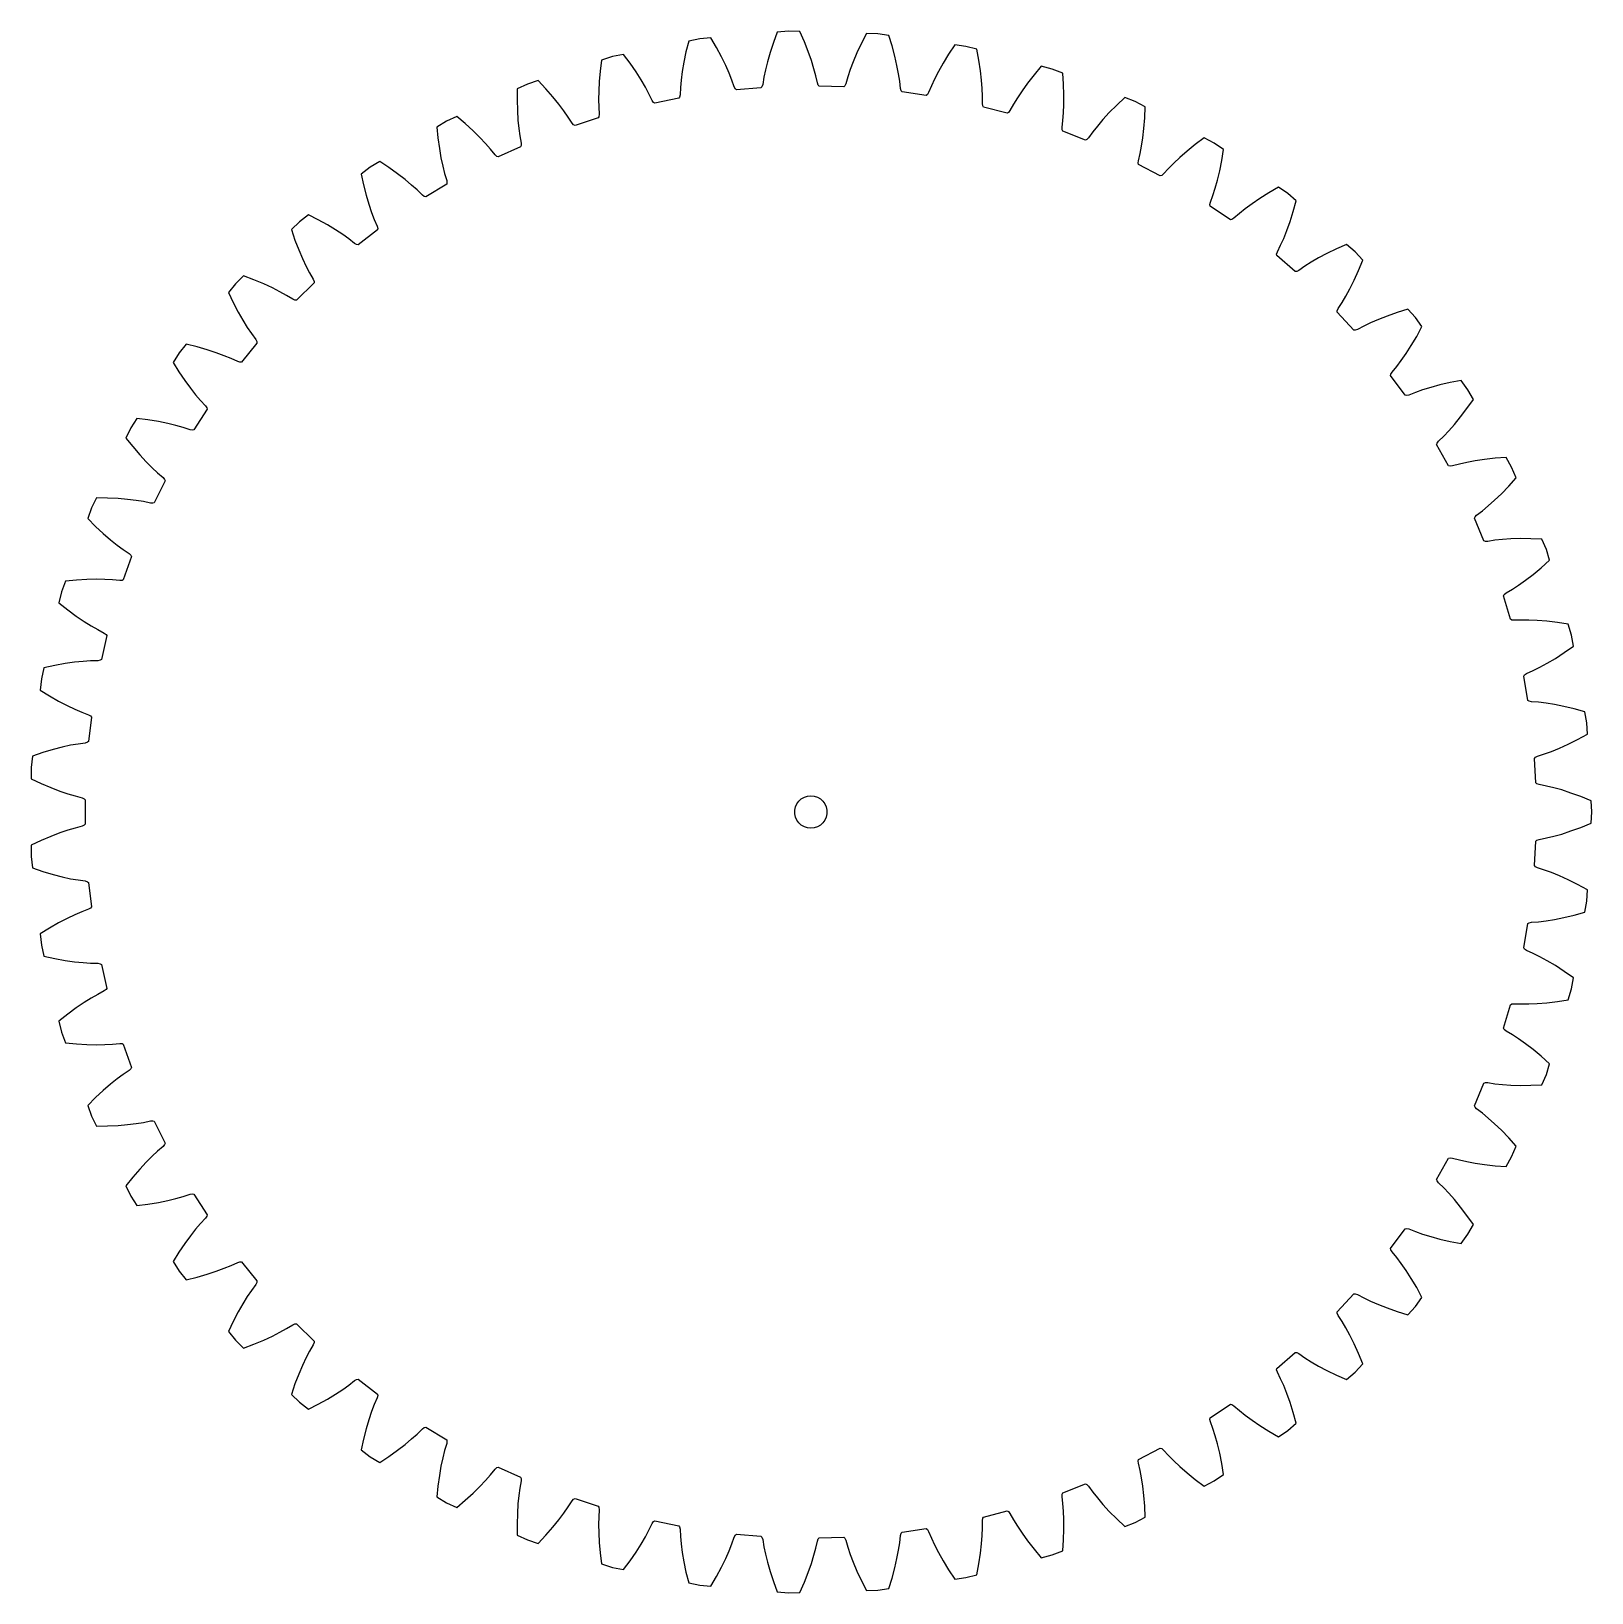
# Model space of a CAD drawing. Extents: x 0 to 145, y 0 to 145.
import ezdxf

# ---------------------------------------------------------------- set-up
doc = ezdxf.new("R2010")
doc.units = 0

msp = doc.modelspace()

# ---------------------------------------------------------------- linework, layer by layer
for p, q in [((70.38, 145.09), (69.34, 145)), ((71.43, 145.06), (70.38, 145.09)), ((61.1, 144.17), (60.85, 143.17)), ((62.13, 144.38), (61.1, 144.17)), ((63.17, 144.47), (62.13, 144.38)), ((63.69, 143.58), (63.17, 144.47)), ((68.98, 144.04), (68.67, 143.1)), ((69.34, 145), (68.98, 144.04)), ((71.85, 144.12), (71.43, 145.06)), ((72.21, 143.2), (71.85, 144.12)), ((77.15, 143.97), (76.74, 143.08)), ((77.62, 144.88), (77.15, 143.97)), ((78.67, 144.85), (77.62, 144.88)), ((79.7, 144.7), (78.67, 144.85)), ((80.01, 143.72), (79.7, 144.7)), ((80.26, 142.77), (80.01, 143.72)), ((85.83, 143.82), (85.26, 142.97)), ((86.87, 143.67), (85.83, 143.82)), ((87.88, 143.41), (86.87, 143.67)), ((53.01, 142.41), (52.88, 141.39)), ((54.01, 142.74), (53.01, 142.41)), ((55.03, 142.94), (54.01, 142.74)), ((55.65, 142.12), (55.03, 142.94)), ((60.65, 142.21), (60.5, 141.34)), ((60.85, 143.17), (60.65, 142.21)), ((64.16, 142.72), (63.69, 143.58)), ((64.54, 141.92), (64.16, 142.72)), ((68.42, 142.25), (68.23, 141.49)), ((68.67, 143.1), (68.42, 142.25)), ((72.5, 142.37), (72.21, 143.2)), ((72.74, 141.61), (72.5, 142.37)), ((76.4, 142.26), (76.12, 141.52)), ((76.74, 143.08), (76.4, 142.26)), ((80.46, 141.91), (80.26, 142.77)), ((85.26, 142.97), (84.75, 142.13)), ((88.07, 142.4), (87.88, 143.41)), ((88.22, 141.42), (88.07, 142.4)), ((52.88, 141.39), (52.79, 140.41)), ((56.21, 141.31), (55.65, 142.12)), ((56.69, 140.56), (56.21, 141.31)), ((60.5, 141.34), (60.4, 140.55)), ((64.86, 141.2), (64.54, 141.92)), ((65.12, 140.55), (64.86, 141.2)), ((68.09, 140.81), (67.98, 140.14)), ((68.23, 141.49), (68.09, 140.81)), ((72.92, 140.94), (72.74, 141.61)), ((73.07, 140.28), (72.92, 140.94)), ((75.9, 140.86), (75.71, 140.21)), ((76.12, 141.52), (75.9, 140.86)), ((80.61, 141.13), (80.46, 141.91)), ((80.71, 140.45), (80.61, 141.13)), ((84.32, 141.35), (83.96, 140.65)), ((84.75, 142.13), (84.32, 141.35)), ((88.32, 140.54), (88.22, 141.42)), ((93.21, 141.05), (92.6, 140.27)), ((93.87, 141.83), (93.21, 141.05)), ((94.88, 141.57), (93.87, 141.83)), ((95.86, 141.19), (94.88, 141.57)), ((95.93, 140.16), (95.86, 141.19)), ((45.17, 139.74), (45.16, 138.71)), ((46.13, 140.17), (45.17, 139.74)), ((47.12, 140.5), (46.13, 140.17)), ((47.83, 139.75), (47.12, 140.5)), ((48.48, 139.01), (47.83, 139.75)), ((52.74, 139.53), (52.73, 138.74)), ((52.79, 140.41), (52.74, 139.53)), ((57.09, 139.88), (56.69, 140.56)), ((57.41, 139.27), (57.09, 139.88)), ((60.34, 139.86), (60.3, 139.19)), ((60.4, 140.55), (60.34, 139.86)), ((65.34, 139.91), (65.12, 140.55)), ((65.45, 139.72), (65.34, 139.91)), ((65.55, 139.63), (65.45, 139.72)), ((67.82, 139.83), (65.55, 139.63)), ((67.91, 139.93), (67.82, 139.83)), ((67.98, 140.14), (67.91, 139.93)), ((73.15, 140.08), (73.07, 140.28)), ((73.24, 139.98), (73.15, 140.08)), ((75.52, 139.92), (73.24, 139.98)), ((75.62, 140.01), (75.52, 139.92)), ((75.71, 140.21), (75.62, 140.01)), ((80.79, 139.77), (80.71, 140.45)), ((80.84, 139.56), (80.79, 139.77)), ((80.93, 139.45), (80.84, 139.56)), ((83.18, 139.13), (80.93, 139.45)), ((83.4, 139.4), (83.29, 139.21)), ((83.67, 140.02), (83.4, 139.4)), ((83.96, 140.65), (83.67, 140.02)), ((88.37, 139.76), (88.32, 140.54)), ((88.4, 139.06), (88.37, 139.76)), ((92.08, 139.55), (91.65, 138.9)), ((92.6, 140.27), (92.08, 139.55)), ((95.97, 139.18), (95.93, 140.16)), ((45.16, 138.71), (45.18, 137.73)), ((49.04, 138.32), (48.48, 139.01)), ((49.51, 137.69), (49.04, 138.32)), ((52.73, 138.74), (52.74, 138.04)), ((52.74, 138.04), (52.78, 137.37)), ((57.71, 138.66), (57.41, 139.27)), ((57.84, 138.48), (57.71, 138.66)), ((57.95, 138.41), (57.84, 138.48)), ((60.18, 138.86), (57.95, 138.41)), ((60.26, 138.97), (60.18, 138.86)), ((60.3, 139.19), (60.26, 138.97)), ((83.29, 139.21), (83.18, 139.13)), ((88.4, 138.38), (88.4, 139.06)), ((88.43, 138.17), (88.4, 138.38)), ((88.5, 138.05), (88.43, 138.17)), ((90.7, 137.47), (88.5, 138.05)), ((91.28, 138.3), (90.95, 137.71)), ((91.65, 138.9), (91.28, 138.3)), ((95.93, 137.5), (95.96, 138.29)), ((95.96, 138.29), (95.97, 139.18)), ((100.88, 138.23), (100.19, 137.53)), ((101.63, 138.94), (100.88, 138.23)), ((102.6, 138.56), (101.63, 138.94)), ((103.53, 138.07), (102.6, 138.56)), ((103.49, 137.04), (103.53, 138.07)), ((38.59, 136.73), (37.69, 136.19)), ((39.54, 137.17), (38.59, 136.73)), ((40.33, 136.51), (39.54, 137.17)), ((41.06, 135.85), (40.33, 136.51)), ((45.18, 137.73), (45.23, 136.84)), ((45.23, 136.84), (45.31, 136.06)), ((49.91, 137.12), (49.51, 137.69)), ((50.27, 136.55), (49.91, 137.12)), ((50.41, 136.39), (50.27, 136.55)), ((50.54, 136.32), (50.41, 136.39)), ((52.7, 137.03), (50.54, 136.32)), ((52.76, 137.15), (52.7, 137.03)), ((52.78, 137.37), (52.76, 137.15)), ((90.82, 137.54), (90.7, 137.47)), ((90.95, 137.71), (90.82, 137.54)), ((95.8, 136.14), (95.88, 136.81)), ((95.88, 136.81), (95.93, 137.5)), ((99.59, 136.88), (99.08, 136.28)), ((100.19, 137.53), (99.59, 136.88)), ((103.41, 136.06), (103.49, 137.04)), ((37.69, 136.19), (37.79, 135.17)), ((37.79, 135.17), (37.93, 134.19)), ((41.69, 135.23), (41.06, 135.85)), ((42.23, 134.65), (41.69, 135.23)), ((45.31, 136.06), (45.41, 135.37)), ((45.41, 135.37), (45.52, 134.7)), ((95.8, 135.92), (95.8, 136.14)), ((95.86, 135.8), (95.8, 135.92)), ((97.98, 134.97), (95.86, 135.8)), ((98.11, 135.02), (97.98, 134.97)), ((98.26, 135.18), (98.11, 135.02)), ((98.66, 135.73), (98.26, 135.18)), ((99.08, 136.28), (98.66, 135.73)), ((103.18, 134.4), (103.31, 135.18)), ((103.31, 135.18), (103.41, 136.06)), ((109.01, 135.18), (108.18, 134.57)), ((109.93, 134.69), (109.01, 135.18)), ((37.93, 134.19), (38.08, 133.32)), ((42.69, 134.13), (42.23, 134.65)), ((43.12, 133.6), (42.69, 134.13)), ((43.28, 133.46), (43.12, 133.6)), ((45.48, 134.36), (43.41, 133.41)), ((45.53, 134.48), (45.48, 134.36)), ((45.52, 134.7), (45.53, 134.48)), ((102.89, 133.06), (103.05, 133.72)), ((103.05, 133.72), (103.18, 134.4)), ((107.42, 133.95), (106.75, 133.37)), ((108.18, 134.57), (107.42, 133.95)), ((110.8, 134.1), (109.93, 134.69)), ((110.64, 133.09), (110.8, 134.1)), ((31.49, 132.45), (30.66, 131.81)), ((32.39, 132.99), (31.49, 132.45)), ((33.25, 132.43), (32.39, 132.99)), ((34.05, 131.85), (33.25, 132.43)), ((38.08, 133.32), (38.25, 132.55)), ((38.25, 132.55), (38.42, 131.88)), ((43.41, 133.41), (43.28, 133.46)), ((102.88, 132.85), (102.89, 133.06)), ((102.92, 132.72), (102.88, 132.85)), ((104.93, 131.65), (102.92, 132.72)), ((105.69, 132.33), (105.23, 131.83)), ((106.18, 132.82), (105.69, 132.33)), ((106.75, 133.37), (106.18, 132.82)), ((110.24, 131.26), (110.45, 132.12)), ((110.45, 132.12), (110.64, 133.09)), ((30.66, 131.81), (30.88, 130.81)), ((30.88, 130.81), (31.12, 129.86)), ((34.75, 131.31), (34.05, 131.85)), ((35.35, 130.8), (34.75, 131.31)), ((35.86, 130.34), (35.35, 130.8)), ((38.61, 130.88), (36.66, 129.7)), ((38.42, 131.88), (38.61, 131.23)), ((38.61, 131.23), (38.64, 131.01)), ((38.64, 131.01), (38.61, 130.88)), ((105.06, 131.69), (104.93, 131.65)), ((105.23, 131.83), (105.06, 131.69)), ((110.03, 130.5), (110.24, 131.26)), ((115.91, 130.61), (115.02, 130.09)), ((116.77, 130.02), (115.91, 130.61)), ((31.12, 129.86), (31.38, 129.01)), ((36.35, 129.86), (35.86, 130.34)), ((36.53, 129.73), (36.35, 129.86)), ((36.66, 129.7), (36.53, 129.73)), ((109.55, 128.98), (109.59, 129.2)), ((109.59, 129.2), (109.82, 129.84)), ((109.82, 129.84), (110.03, 130.5)), ((114.19, 129.56), (113.46, 129.06)), ((115.02, 130.09), (114.19, 129.56)), ((117.57, 129.33), (116.77, 130.02)), ((117.29, 128.34), (117.57, 129.33)), ((25.76, 128.03), (24.93, 127.39)), ((26.68, 127.57), (25.76, 128.03)), ((31.38, 129.01), (31.63, 128.26)), ((31.63, 128.26), (31.88, 127.61)), ((109.58, 128.85), (109.55, 128.98)), ((111.46, 127.57), (109.58, 128.85)), ((111.78, 127.71), (111.59, 127.59)), ((112.29, 128.15), (111.78, 127.71)), ((112.83, 128.59), (112.29, 128.15)), ((113.46, 129.06), (112.83, 128.59)), ((116.99, 127.4), (117.29, 128.34)), ((24.93, 127.39), (24.18, 126.66)), ((24.18, 126.66), (24.51, 125.69)), ((27.54, 127.09), (26.68, 127.57)), ((28.29, 126.63), (27.54, 127.09)), ((28.95, 126.19), (28.29, 126.63)), ((32.18, 126.64), (30.38, 125.25)), ((31.88, 127.61), (32.15, 126.99)), ((32.15, 126.99), (32.2, 126.77)), ((32.2, 126.77), (32.18, 126.64)), ((111.59, 127.59), (111.46, 127.57)), ((116.4, 125.84), (116.69, 126.57)), ((116.69, 126.57), (116.99, 127.4)), ((24.51, 125.69), (24.86, 124.77)), ((29.52, 125.79), (28.95, 126.19)), ((30.05, 125.37), (29.52, 125.79)), ((30.24, 125.27), (30.05, 125.37)), ((30.38, 125.25), (30.24, 125.27)), ((115.81, 124.6), (116.11, 125.2)), ((116.11, 125.2), (116.4, 125.84)), ((121.3, 124.86), (120.42, 124.43)), ((122.24, 125.28), (121.3, 124.86)), ((123.04, 124.59), (122.24, 125.28)), ((24.86, 124.77), (25.21, 123.96)), ((25.21, 123.96), (25.55, 123.24)), ((115.74, 124.39), (115.81, 124.6)), ((115.75, 124.25), (115.74, 124.39)), ((117.48, 122.76), (115.75, 124.25)), ((118.95, 123.62), (118.37, 123.25)), ((119.64, 124.02), (118.95, 123.62)), ((120.42, 124.43), (119.64, 124.02)), ((123.74, 123.82), (123.04, 124.59)), ((123.36, 122.86), (123.74, 123.82)), ((19.74, 122.35), (18.99, 121.62)), ((20.7, 121.99), (19.74, 122.35)), ((21.61, 121.61), (20.7, 121.99)), ((25.55, 123.24), (25.87, 122.63)), ((25.87, 122.63), (26.2, 122.04)), ((26.2, 122.04), (26.28, 121.83)), ((117.61, 122.77), (117.48, 122.76)), ((117.81, 122.86), (117.61, 122.77)), ((118.37, 123.25), (117.81, 122.86)), ((122.56, 121.17), (122.96, 121.97)), ((122.96, 121.97), (123.36, 122.86)), ((18.99, 121.62), (18.32, 120.81)), ((18.32, 120.81), (18.76, 119.88)), ((22.42, 121.24), (21.61, 121.61)), ((23.12, 120.88), (22.42, 121.24)), ((23.73, 120.55), (23.12, 120.88)), ((24.31, 120.19), (23.73, 120.55)), ((26.28, 121.7), (24.64, 120.11)), ((26.28, 121.83), (26.28, 121.7)), ((121.83, 119.88), (122.18, 120.48)), ((122.18, 120.48), (122.56, 121.17)), ((18.76, 119.88), (19.22, 119)), ((19.22, 119), (19.66, 118.23)), ((24.51, 120.11), (24.31, 120.19)), ((24.64, 120.11), (24.51, 120.11)), ((121.37, 119.12), (121.46, 119.32)), ((121.37, 118.98), (121.37, 119.12)), ((122.91, 117.3), (121.37, 118.98)), ((121.46, 119.32), (121.83, 119.88)), ((127.93, 119.26), (126.95, 118.95)), ((128.64, 118.49), (127.93, 119.26)), ((19.66, 118.23), (20.07, 117.56)), ((20.07, 117.56), (20.46, 116.99)), ((123.85, 117.69), (123.25, 117.37)), ((124.47, 117.99), (123.85, 117.69)), ((125.2, 118.31), (124.47, 117.99)), ((126.02, 118.63), (125.2, 118.31)), ((126.95, 118.95), (126.02, 118.63)), ((129.25, 117.64), (128.64, 118.49)), ((128.76, 116.73), (129.25, 117.64)), ((20.98, 116.11), (19.53, 114.35)), ((20.46, 116.99), (20.86, 116.44)), ((20.86, 116.44), (20.96, 116.25)), ((20.96, 116.25), (20.98, 116.11)), ((123.04, 117.3), (122.91, 117.3)), ((123.25, 117.37), (123.04, 117.3)), ((128.26, 115.89), (128.76, 116.73)), ((13.74, 115.2), (13.18, 114.32)), ((14.41, 116.01), (13.74, 115.2)), ((15.41, 115.77), (14.41, 116.01)), ((16.35, 115.5), (15.41, 115.77)), ((17.19, 115.22), (16.35, 115.5)), ((17.93, 114.94), (17.19, 115.22)), ((18.57, 114.68), (17.93, 114.94)), ((19.19, 114.39), (18.57, 114.68)), ((127.32, 114.5), (127.78, 115.15)), ((127.78, 115.15), (128.26, 115.89)), ((13.18, 114.32), (13.72, 113.45)), ((13.72, 113.45), (14.27, 112.63)), ((19.4, 114.33), (19.19, 114.39)), ((19.53, 114.35), (19.4, 114.33)), ((126.34, 113.1), (126.36, 113.24)), ((126.36, 113.24), (126.47, 113.42)), ((126.47, 113.42), (126.9, 113.95)), ((126.9, 113.95), (127.32, 114.5)), ((14.27, 112.63), (14.79, 111.92)), ((14.79, 111.92), (15.28, 111.3)), ((127.68, 111.26), (126.34, 113.1)), ((129.31, 111.76), (128.66, 111.53)), ((130.07, 111.99), (129.31, 111.76)), ((130.92, 112.22), (130.07, 111.99)), ((131.88, 112.44), (130.92, 112.22)), ((132.89, 112.63), (131.88, 112.44)), ((133.51, 111.78), (132.89, 112.63)), ((134.03, 110.87), (133.51, 111.78)), ((15.28, 111.3), (15.73, 110.77)), ((15.73, 110.77), (16.19, 110.27)), ((16.19, 110.27), (16.32, 110.09)), ((127.81, 111.24), (127.68, 111.26)), ((128.03, 111.29), (127.81, 111.24)), ((128.66, 111.53), (128.03, 111.29)), ((133.43, 110.03), (134.03, 110.87)), ((9.83, 109.11), (9.26, 108.23)), ((10.85, 108.98), (9.83, 109.11)), ((11.82, 108.82), (10.85, 108.98)), ((12.69, 108.64), (11.82, 108.82)), ((16.34, 109.96), (15.11, 108.04)), ((16.32, 110.09), (16.34, 109.96)), ((132.27, 108.56), (132.84, 109.25)), ((132.84, 109.25), (133.43, 110.03)), ((9.26, 108.23), (8.8, 107.29)), ((13.45, 108.45), (12.69, 108.64)), ((14.12, 108.26), (13.45, 108.45)), ((14.76, 108.05), (14.12, 108.26)), ((14.98, 108.01), (14.76, 108.05)), ((15.11, 108.04), (14.98, 108.01)), ((130.78, 107), (131.27, 107.47)), ((131.27, 107.47), (131.75, 107.97)), ((131.75, 107.97), (132.27, 108.56)), ((8.8, 107.29), (9.44, 106.49)), ((9.44, 106.49), (10.08, 105.74)), ((130.61, 106.69), (130.65, 106.83)), ((131.73, 104.71), (130.61, 106.69)), ((130.65, 106.83), (130.78, 107)), ((10.08, 105.74), (10.68, 105.09)), ((10.68, 105.09), (11.24, 104.53)), ((11.24, 104.53), (11.75, 104.06)), ((131.86, 104.68), (131.73, 104.71)), ((132.08, 104.7), (131.86, 104.68)), ((132.74, 104.87), (132.08, 104.7)), ((133.41, 105.03), (132.74, 104.87)), ((134.19, 105.17), (133.41, 105.03)), ((135.07, 105.3), (134.19, 105.17)), ((136.04, 105.41), (135.07, 105.3)), ((137.07, 105.48), (136.04, 105.41)), ((137.58, 104.57), (137.07, 105.48)), ((137.99, 103.6), (137.58, 104.57)), ((12.45, 103.32), (11.44, 101.28)), ((11.75, 104.06), (12.26, 103.62)), ((12.26, 103.62), (12.4, 103.45)), ((12.4, 103.45), (12.45, 103.32)), ((137.31, 102.83), (137.99, 103.6)), ((6.07, 101.74), (5.61, 100.8)), ((7.1, 101.72), (6.07, 101.74)), ((8.08, 101.67), (7.1, 101.72)), ((8.96, 101.59), (8.08, 101.67)), ((9.75, 101.49), (8.96, 101.59)), ((135.99, 101.51), (136.63, 102.12)), ((136.63, 102.12), (137.31, 102.83)), ((5.61, 100.8), (5.25, 99.81)), ((10.43, 101.38), (9.75, 101.49)), ((11.09, 101.24), (10.43, 101.38)), ((11.31, 101.23), (11.09, 101.24)), ((11.44, 101.28), (11.31, 101.23)), ((134.18, 99.97), (134.33, 100.13)), ((134.33, 100.13), (134.87, 100.54)), ((134.87, 100.54), (135.4, 100.98)), ((135.4, 100.98), (135.99, 101.51)), ((5.25, 99.81), (5.98, 99.08)), ((5.98, 99.08), (6.7, 98.41)), ((134.13, 99.84), (134.18, 99.97)), ((135.01, 97.75), (134.13, 99.84)), ((6.7, 98.41), (7.37, 97.83)), ((7.37, 97.83), (7.99, 97.34)), ((7.99, 97.34), (8.55, 96.93)), ((135.14, 97.69), (135.01, 97.75)), ((135.36, 97.69), (135.14, 97.69)), ((136.03, 97.79), (135.36, 97.69)), ((136.72, 97.87), (136.03, 97.79)), ((137.51, 97.92), (136.72, 97.87)), ((138.39, 97.95), (137.51, 97.92)), ((139.37, 97.94), (138.39, 97.95)), ((140.4, 97.9), (139.37, 97.94)), ((140.81, 96.93), (140.4, 97.9)), ((8.55, 96.93), (9.11, 96.55)), ((9.33, 96.28), (8.56, 94.13)), ((9.11, 96.55), (9.27, 96.4)), ((9.27, 96.4), (9.33, 96.28)), ((140.34, 95.24), (141.11, 95.93)), ((141.11, 95.93), (140.81, 96.93)), ((138.88, 94.08), (139.58, 94.62)), ((139.58, 94.62), (140.34, 95.24)), ((2.82, 92.99), (2.58, 91.97)), ((3.17, 93.98), (2.82, 92.99)), ((4.2, 94.08), (3.17, 93.98)), ((5.18, 94.14), (4.2, 94.08)), ((6.06, 94.17), (5.18, 94.14)), ((6.85, 94.16), (6.06, 94.17)), ((7.55, 94.12), (6.85, 94.16)), ((8.22, 94.06), (7.55, 94.12)), ((8.44, 94.07), (8.22, 94.06)), ((8.56, 94.13), (8.44, 94.07)), ((136.9, 92.76), (137.07, 92.9)), ((137.07, 92.9), (137.65, 93.24)), ((137.65, 93.24), (138.23, 93.62)), ((138.23, 93.62), (138.88, 94.08)), ((2.58, 91.97), (3.39, 91.33)), ((136.84, 92.64), (136.9, 92.76)), ((137.48, 90.45), (136.84, 92.64)), ((3.39, 91.33), (4.18, 90.75)), ((4.18, 90.75), (4.91, 90.25)), ((4.91, 90.25), (5.58, 89.83)), ((137.6, 90.38), (137.48, 90.45)), ((137.81, 90.36), (137.6, 90.38)), ((138.49, 90.38), (137.81, 90.36)), ((139.18, 90.38), (138.49, 90.38)), ((139.97, 90.34), (139.18, 90.38)), ((140.86, 90.27), (139.97, 90.34)), ((141.83, 90.15), (140.86, 90.27)), ((142.85, 89.99), (141.83, 90.15)), ((143.14, 88.98), (142.85, 89.99)), ((5.58, 89.83), (6.19, 89.49)), ((6.19, 89.49), (6.79, 89.17)), ((7.03, 88.93), (6.52, 86.71)), ((6.79, 89.17), (6.96, 89.04)), ((6.96, 89.04), (7.03, 88.93)), ((143.32, 87.95), (143.14, 88.98)), ((141.66, 86.82), (142.48, 87.36)), ((142.48, 87.36), (143.32, 87.95)), ((1.18, 85.94), (0.94, 84.92)), ((2.19, 86.16), (1.18, 85.94)), ((3.15, 86.33), (2.19, 86.16)), ((4.03, 86.46), (3.15, 86.33)), ((4.82, 86.54), (4.03, 86.46)), ((5.51, 86.58), (4.82, 86.54)), ((6.19, 86.6), (5.51, 86.58)), ((6.4, 86.64), (6.19, 86.6)), ((6.52, 86.71), (6.4, 86.64)), ((138.97, 85.4), (139.58, 85.68)), ((139.58, 85.68), (140.21, 85.99)), ((140.21, 85.99), (140.9, 86.37)), ((140.9, 86.37), (141.66, 86.82)), ((0.94, 84.92), (0.83, 83.88)), ((138.71, 85.17), (138.78, 85.28)), ((139.09, 82.92), (138.71, 85.17)), ((138.78, 85.28), (138.97, 85.4)), ((0.83, 83.88), (1.7, 83.33)), ((1.7, 83.33), (2.55, 82.85)), ((2.55, 82.85), (3.34, 82.44)), ((139.21, 82.84), (139.09, 82.92)), ((139.42, 82.79), (139.21, 82.84)), ((140.09, 82.74), (139.42, 82.79)), ((140.78, 82.65), (140.09, 82.74)), ((3.34, 82.44), (4.05, 82.1)), ((4.05, 82.1), (4.69, 81.82)), ((4.69, 81.82), (5.32, 81.58)), ((5.32, 81.58), (5.51, 81.47)), ((5.59, 81.36), (5.33, 79.1)), ((5.51, 81.47), (5.59, 81.36)), ((141.56, 82.53), (140.78, 82.65)), ((142.43, 82.36), (141.56, 82.53)), ((143.39, 82.13), (142.43, 82.36)), ((144.38, 81.85), (143.39, 82.13)), ((144.56, 80.82), (144.38, 81.85)), ((144.62, 79.77), (144.56, 80.82)), ((2.89, 78.57), (2.03, 78.34)), ((3.66, 78.74), (2.89, 78.57)), ((4.35, 78.86), (3.66, 78.74)), ((5.02, 78.95), (4.35, 78.86)), ((5.23, 79.02), (5.02, 78.95)), ((5.33, 79.1), (5.23, 79.02)), ((141.3, 78.18), (142.03, 78.47)), ((142.03, 78.47), (142.84, 78.84)), ((142.84, 78.84), (143.71, 79.28)), ((143.71, 79.28), (144.62, 79.77)), ((0.12, 77.73), (0, 76.69)), ((1.09, 78.06), (0.12, 77.73)), ((2.03, 78.34), (1.09, 78.06)), ((139.71, 77.53), (139.8, 77.63)), ((139.84, 75.26), (139.71, 77.53)), ((139.8, 77.63), (140, 77.73)), ((140, 77.73), (140.64, 77.94)), ((140.64, 77.94), (141.3, 78.18)), ((0, 76.69), (0, 75.64)), ((0, 75.64), (0.93, 75.2)), ((0.93, 75.2), (1.83, 74.81)), ((1.83, 74.81), (2.66, 74.49)), ((2.66, 74.49), (3.41, 74.24)), ((3.41, 74.24), (4.07, 74.04)), ((4.07, 74.04), (4.73, 73.87)), ((71.85, 73.92), (72.14, 74.01)), ((72.14, 74.01), (72.46, 74.05)), ((72.46, 74.05), (72.77, 74.01)), ((72.77, 74.01), (73.07, 73.92)), ((139.94, 75.17), (139.84, 75.26)), ((140.15, 75.09), (139.94, 75.17)), ((140.81, 74.96), (140.15, 75.09)), ((141.49, 74.8), (140.81, 74.96)), ((142.25, 74.59), (141.49, 74.8)), ((143.09, 74.31), (142.25, 74.59)), ((144.02, 73.98), (143.09, 74.31)), ((4.73, 73.87), (4.93, 73.78)), ((4.93, 73.78), (5.02, 73.68)), ((5.02, 73.68), (5.02, 71.41)), ((70.96, 72.7), (71.03, 73.01)), ((70.96, 72.39), (70.96, 72.7)), ((71.03, 73.01), (71.16, 73.3)), ((71.16, 73.3), (71.34, 73.55)), ((71.34, 73.55), (71.57, 73.76)), ((71.57, 73.76), (71.85, 73.92)), ((73.07, 73.92), (73.34, 73.76)), ((73.34, 73.76), (73.57, 73.55)), ((73.57, 73.55), (73.76, 73.3)), ((73.76, 73.3), (73.88, 73.01)), ((73.88, 73.01), (73.95, 72.7)), ((73.95, 72.7), (73.95, 72.39)), ((144.97, 73.59), (144.02, 73.98)), ((145.03, 72.55), (144.97, 73.59)), ((144.97, 71.5), (145.03, 72.55)), ((4.73, 71.22), (4.07, 71.05)), ((4.93, 71.31), (4.73, 71.22)), ((5.02, 71.41), (4.93, 71.31)), ((71.03, 72.08), (70.96, 72.39)), ((71.16, 71.8), (71.03, 72.08)), ((71.34, 71.54), (71.16, 71.8)), ((71.57, 71.33), (71.34, 71.54)), ((71.85, 71.17), (71.57, 71.33)), ((72.14, 71.08), (71.85, 71.17)), ((73.07, 71.17), (72.77, 71.08)), ((73.34, 71.33), (73.07, 71.17)), ((73.57, 71.54), (73.34, 71.33)), ((73.76, 71.8), (73.57, 71.54)), ((73.88, 72.08), (73.76, 71.8)), ((73.95, 72.39), (73.88, 72.08)), ((143.09, 70.78), (144.02, 71.11)), ((144.02, 71.11), (144.97, 71.5)), ((0.93, 69.89), (0, 69.45)), ((1.83, 70.28), (0.93, 69.89)), ((2.66, 70.6), (1.83, 70.28)), ((3.41, 70.85), (2.66, 70.6)), ((4.07, 71.05), (3.41, 70.85)), ((72.46, 71.05), (72.14, 71.08)), ((72.77, 71.08), (72.46, 71.05)), ((139.71, 67.56), (139.84, 69.83)), ((139.84, 69.83), (139.94, 69.92)), ((139.94, 69.92), (140.15, 70)), ((140.15, 70), (140.81, 70.13)), ((140.81, 70.13), (141.49, 70.29)), ((141.49, 70.29), (142.25, 70.5)), ((142.25, 70.5), (143.09, 70.78)), ((0, 69.45), (0, 68.4)), ((0, 68.4), (0.12, 67.36)), ((0.12, 67.36), (1.09, 67.03)), ((1.09, 67.03), (2.03, 66.75)), ((2.03, 66.75), (2.89, 66.52)), ((139.8, 67.46), (139.71, 67.56)), ((140, 67.36), (139.8, 67.46)), ((140.64, 67.15), (140, 67.36)), ((141.3, 66.91), (140.64, 67.15)), ((142.03, 66.62), (141.3, 66.91)), ((2.89, 66.52), (3.66, 66.35)), ((3.66, 66.35), (4.35, 66.23)), ((4.35, 66.23), (5.02, 66.14)), ((5.02, 66.14), (5.23, 66.07)), ((5.23, 66.07), (5.33, 65.99)), ((5.33, 65.99), (5.59, 63.73)), ((142.84, 66.25), (142.03, 66.62)), ((143.71, 65.81), (142.84, 66.25)), ((144.62, 65.32), (143.71, 65.81)), ((144.56, 64.27), (144.62, 65.32)), ((144.38, 63.24), (144.56, 64.27)), ((3.34, 62.65), (2.55, 62.24)), ((4.05, 62.99), (3.34, 62.65)), ((4.69, 63.27), (4.05, 62.99)), ((5.32, 63.51), (4.69, 63.27)), ((5.51, 63.62), (5.32, 63.51)), ((5.59, 63.73), (5.51, 63.62)), ((140.09, 62.35), (140.78, 62.44)), ((140.78, 62.44), (141.56, 62.56)), ((141.56, 62.56), (142.43, 62.73)), ((142.43, 62.73), (143.39, 62.96)), ((143.39, 62.96), (144.38, 63.24)), ((1.7, 61.76), (0.83, 61.21)), ((0.83, 61.21), (0.94, 60.17)), ((2.55, 62.24), (1.7, 61.76)), ((138.71, 59.92), (139.09, 62.17)), ((139.09, 62.17), (139.21, 62.25)), ((139.21, 62.25), (139.42, 62.3)), ((139.42, 62.3), (140.09, 62.35)), ((0.94, 60.17), (1.18, 59.15)), ((138.78, 59.81), (138.71, 59.92)), ((138.97, 59.69), (138.78, 59.81)), ((139.58, 59.41), (138.97, 59.69)), ((1.18, 59.15), (2.19, 58.93)), ((2.19, 58.93), (3.15, 58.76)), ((3.15, 58.76), (4.03, 58.63)), ((4.03, 58.63), (4.82, 58.55)), ((4.82, 58.55), (5.51, 58.51)), ((5.51, 58.51), (6.19, 58.49)), ((6.19, 58.49), (6.4, 58.45)), ((6.4, 58.45), (6.52, 58.38)), ((6.52, 58.38), (7.03, 56.16)), ((140.21, 59.1), (139.58, 59.41)), ((140.9, 58.72), (140.21, 59.1)), ((141.66, 58.27), (140.9, 58.72)), ((142.48, 57.73), (141.66, 58.27)), ((143.32, 57.14), (142.48, 57.73)), ((143.14, 56.11), (143.32, 57.14)), ((5.58, 55.26), (4.91, 54.84)), ((6.19, 55.6), (5.58, 55.26)), ((6.79, 55.92), (6.19, 55.6)), ((6.96, 56.05), (6.79, 55.92)), ((7.03, 56.16), (6.96, 56.05)), ((142.85, 55.1), (143.14, 56.11)), ((3.39, 53.76), (2.58, 53.12)), ((4.18, 54.34), (3.39, 53.76)), ((4.91, 54.84), (4.18, 54.34)), ((136.84, 52.45), (137.48, 54.64)), ((137.48, 54.64), (137.6, 54.71)), ((137.6, 54.71), (137.81, 54.73)), ((137.81, 54.73), (138.49, 54.71)), ((138.49, 54.71), (139.18, 54.71)), ((139.18, 54.71), (139.97, 54.75)), ((139.97, 54.75), (140.86, 54.82)), ((140.86, 54.82), (141.83, 54.94)), ((141.83, 54.94), (142.85, 55.1)), ((2.58, 53.12), (2.82, 52.1)), ((136.9, 52.34), (136.84, 52.45)), ((137.07, 52.19), (136.9, 52.34)), ((2.82, 52.1), (3.17, 51.11)), ((3.17, 51.11), (4.2, 51.01)), ((4.2, 51.01), (5.18, 50.95)), ((5.18, 50.95), (6.06, 50.92)), ((6.06, 50.92), (6.85, 50.93)), ((6.85, 50.93), (7.55, 50.97)), ((7.55, 50.97), (8.22, 51.03)), ((8.22, 51.03), (8.44, 51.02)), ((8.44, 51.02), (8.56, 50.96)), ((8.56, 50.96), (9.33, 48.81)), ((137.65, 51.85), (137.07, 52.19)), ((138.23, 51.47), (137.65, 51.85)), ((138.88, 51.01), (138.23, 51.47)), ((139.58, 50.47), (138.88, 51.01)), ((140.34, 49.85), (139.58, 50.47)), ((141.11, 49.16), (140.34, 49.85)), ((8.55, 48.16), (7.99, 47.75)), ((9.11, 48.54), (8.55, 48.16)), ((9.27, 48.69), (9.11, 48.54)), ((9.33, 48.81), (9.27, 48.69)), ((140.4, 47.19), (140.81, 48.16)), ((140.81, 48.16), (141.11, 49.16)), ((6.7, 46.68), (5.98, 46.01)), ((7.37, 47.26), (6.7, 46.68)), ((7.99, 47.75), (7.37, 47.26)), ((134.13, 45.25), (135.01, 47.34)), ((135.01, 47.34), (135.14, 47.4)), ((135.14, 47.4), (135.36, 47.4)), ((135.36, 47.4), (136.03, 47.3)), ((136.03, 47.3), (136.72, 47.22)), ((136.72, 47.22), (137.51, 47.17)), ((137.51, 47.17), (138.39, 47.14)), ((138.39, 47.14), (139.37, 47.15)), ((139.37, 47.15), (140.4, 47.19)), ((5.98, 46.01), (5.25, 45.28)), ((5.25, 45.28), (5.61, 44.29)), ((134.18, 45.12), (134.13, 45.25)), ((134.33, 44.96), (134.18, 45.12)), ((5.61, 44.29), (6.07, 43.35)), ((8.96, 43.5), (9.75, 43.6)), ((9.75, 43.6), (10.43, 43.71)), ((10.43, 43.71), (11.09, 43.85)), ((11.09, 43.85), (11.31, 43.86)), ((11.31, 43.86), (11.44, 43.81)), ((11.44, 43.81), (12.45, 41.77)), ((134.87, 44.55), (134.33, 44.96)), ((135.4, 44.11), (134.87, 44.55)), ((135.99, 43.58), (135.4, 44.11)), ((136.63, 42.97), (135.99, 43.58)), ((6.07, 43.35), (7.1, 43.37)), ((7.1, 43.37), (8.08, 43.42)), ((8.08, 43.42), (8.96, 43.5)), ((137.31, 42.26), (136.63, 42.97)), ((137.99, 41.49), (137.31, 42.26)), ((11.75, 41.03), (11.24, 40.56)), ((12.26, 41.47), (11.75, 41.03)), ((12.4, 41.64), (12.26, 41.47)), ((12.45, 41.77), (12.4, 41.64)), ((137.58, 40.52), (137.99, 41.49)), ((10.08, 39.35), (9.44, 38.61)), ((10.68, 40), (10.08, 39.35)), ((11.24, 40.56), (10.68, 40)), ((130.61, 38.4), (131.73, 40.38)), ((131.73, 40.38), (131.86, 40.42)), ((131.86, 40.42), (132.08, 40.39)), ((132.08, 40.39), (132.74, 40.22)), ((132.74, 40.22), (133.41, 40.06)), ((133.41, 40.06), (134.19, 39.92)), ((134.19, 39.92), (135.07, 39.79)), ((135.07, 39.79), (136.04, 39.68)), ((136.04, 39.68), (137.07, 39.61)), ((137.07, 39.61), (137.58, 40.52)), ((9.44, 38.61), (8.8, 37.8)), ((8.8, 37.8), (9.26, 36.86)), ((130.65, 38.26), (130.61, 38.4)), ((130.78, 38.09), (130.65, 38.26)), ((131.27, 37.62), (130.78, 38.09)), ((9.26, 36.86), (9.83, 35.98)), ((11.82, 36.27), (12.69, 36.45)), ((12.69, 36.45), (13.45, 36.64)), ((13.45, 36.64), (14.12, 36.83)), ((14.12, 36.83), (14.76, 37.04)), ((14.76, 37.04), (14.98, 37.08)), ((14.98, 37.08), (15.11, 37.05)), ((15.11, 37.05), (16.34, 35.13)), ((131.75, 37.12), (131.27, 37.62)), ((132.27, 36.53), (131.75, 37.12)), ((132.84, 35.84), (132.27, 36.53)), ((9.83, 35.98), (10.85, 36.11)), ((10.85, 36.11), (11.82, 36.27)), ((16.32, 35), (16.19, 34.82)), ((16.34, 35.13), (16.32, 35)), ((133.43, 35.06), (132.84, 35.84)), ((134.03, 34.22), (133.43, 35.06)), ((15.28, 33.79), (14.79, 33.17)), ((15.73, 34.32), (15.28, 33.79)), ((16.19, 34.82), (15.73, 34.32)), ((126.34, 31.99), (127.68, 33.83)), ((127.68, 33.83), (127.81, 33.85)), ((127.81, 33.85), (128.03, 33.81)), ((128.03, 33.81), (128.66, 33.56)), ((128.66, 33.56), (129.31, 33.33)), ((133.51, 33.31), (134.03, 34.22)), ((14.27, 32.46), (13.72, 31.64)), ((14.79, 33.17), (14.27, 32.46)), ((126.36, 31.85), (126.34, 31.99)), ((129.31, 33.33), (130.07, 33.1)), ((130.07, 33.1), (130.92, 32.87)), ((130.92, 32.87), (131.88, 32.65)), ((131.88, 32.65), (132.89, 32.46)), ((132.89, 32.46), (133.51, 33.31)), ((13.72, 31.64), (13.18, 30.77)), ((13.18, 30.77), (13.74, 29.89)), ((18.57, 30.41), (19.19, 30.7)), ((19.19, 30.7), (19.4, 30.76)), ((19.4, 30.76), (19.53, 30.74)), ((19.53, 30.74), (20.98, 28.98)), ((126.47, 31.67), (126.36, 31.85)), ((126.9, 31.14), (126.47, 31.67)), ((127.32, 30.59), (126.9, 31.14)), ((127.78, 29.94), (127.32, 30.59)), ((13.74, 29.89), (14.41, 29.08)), ((14.41, 29.08), (15.41, 29.32)), ((15.41, 29.32), (16.35, 29.59)), ((16.35, 29.59), (17.19, 29.87)), ((17.19, 29.87), (17.93, 30.15)), ((17.93, 30.15), (18.57, 30.41)), ((128.26, 29.2), (127.78, 29.94)), ((128.76, 28.36), (128.26, 29.2)), ((20.46, 28.1), (20.07, 27.53)), ((20.86, 28.65), (20.46, 28.1)), ((20.96, 28.84), (20.86, 28.65)), ((20.98, 28.98), (20.96, 28.84)), ((121.37, 26.11), (122.91, 27.79)), ((122.91, 27.79), (123.04, 27.79)), ((123.04, 27.79), (123.25, 27.72)), ((123.25, 27.72), (123.85, 27.4)), ((129.25, 27.45), (128.76, 28.36)), ((19.66, 26.86), (19.22, 26.09)), ((20.07, 27.53), (19.66, 26.86)), ((123.85, 27.4), (124.47, 27.1)), ((124.47, 27.1), (125.2, 26.79)), ((125.2, 26.79), (126.02, 26.46)), ((126.02, 26.46), (126.95, 26.14)), ((126.95, 26.14), (127.93, 25.83)), ((127.93, 25.83), (128.64, 26.6)), ((128.64, 26.6), (129.25, 27.45)), ((18.76, 25.21), (18.32, 24.28)), ((19.22, 26.09), (18.76, 25.21)), ((23.73, 24.54), (24.31, 24.9)), ((24.31, 24.9), (24.51, 24.98)), ((24.51, 24.98), (24.64, 24.98)), ((24.64, 24.98), (26.28, 23.39)), ((121.37, 25.97), (121.37, 26.11)), ((121.46, 25.77), (121.37, 25.97)), ((121.83, 25.21), (121.46, 25.77)), ((122.18, 24.61), (121.83, 25.21)), ((18.32, 24.28), (18.99, 23.47)), ((18.99, 23.47), (19.74, 22.74)), ((20.7, 23.1), (21.61, 23.48)), ((21.61, 23.48), (22.42, 23.85)), ((22.42, 23.85), (23.12, 24.21)), ((23.12, 24.21), (23.73, 24.54)), ((26.28, 23.26), (26.2, 23.05)), ((26.28, 23.39), (26.28, 23.26)), ((122.56, 23.92), (122.18, 24.61)), ((122.96, 23.12), (122.56, 23.92)), ((19.74, 22.74), (20.7, 23.1)), ((25.55, 21.85), (25.21, 21.13)), ((25.87, 22.46), (25.55, 21.85)), ((26.2, 23.05), (25.87, 22.46)), ((115.75, 20.84), (117.48, 22.33)), ((117.48, 22.33), (117.61, 22.32)), ((117.61, 22.32), (117.81, 22.23)), ((117.81, 22.23), (118.37, 21.84)), ((118.37, 21.84), (118.95, 21.47)), ((123.36, 22.23), (122.96, 23.12)), ((123.74, 21.27), (123.36, 22.23)), ((24.86, 20.32), (24.51, 19.4)), ((25.21, 21.13), (24.86, 20.32)), ((115.74, 20.7), (115.75, 20.84)), ((115.81, 20.49), (115.74, 20.7)), ((116.11, 19.89), (115.81, 20.49)), ((118.95, 21.47), (119.64, 21.07)), ((119.64, 21.07), (120.42, 20.66)), ((120.42, 20.66), (121.3, 20.23)), ((122.24, 19.81), (123.04, 20.5)), ((123.04, 20.5), (123.74, 21.27)), ((24.51, 19.4), (24.18, 18.43)), ((28.29, 18.46), (28.95, 18.9)), ((28.95, 18.9), (29.52, 19.3)), ((29.52, 19.3), (30.05, 19.72)), ((30.05, 19.72), (30.24, 19.82)), ((30.24, 19.82), (30.38, 19.84)), ((30.38, 19.84), (32.18, 18.45)), ((116.4, 19.25), (116.11, 19.89)), ((116.69, 18.52), (116.4, 19.25)), ((121.3, 20.23), (122.24, 19.81)), ((24.18, 18.43), (24.93, 17.7)), ((24.93, 17.7), (25.76, 17.06)), ((25.76, 17.06), (26.68, 17.52)), ((26.68, 17.52), (27.54, 18)), ((27.54, 18), (28.29, 18.46)), ((31.88, 17.48), (31.63, 16.83)), ((32.15, 18.1), (31.88, 17.48)), ((32.2, 18.32), (32.15, 18.1)), ((32.18, 18.45), (32.2, 18.32)), ((109.58, 16.24), (111.46, 17.52)), ((111.46, 17.52), (111.59, 17.5)), ((111.59, 17.5), (111.78, 17.38)), ((116.99, 17.69), (116.69, 18.52)), ((117.29, 16.75), (116.99, 17.69)), ((31.38, 16.08), (31.12, 15.23)), ((31.63, 16.83), (31.38, 16.08)), ((109.55, 16.11), (109.58, 16.24)), ((109.59, 15.89), (109.55, 16.11)), ((111.78, 17.38), (112.29, 16.94)), ((112.29, 16.94), (112.83, 16.5)), ((112.83, 16.5), (113.46, 16.03)), ((113.46, 16.03), (114.19, 15.53)), ((117.57, 15.76), (117.29, 16.75)), ((31.12, 15.23), (30.88, 14.28)), ((35.35, 14.29), (35.86, 14.75)), ((35.86, 14.75), (36.35, 15.23)), ((36.35, 15.23), (36.53, 15.36)), ((36.53, 15.36), (36.66, 15.39)), ((36.66, 15.39), (38.61, 14.21)), ((109.82, 15.25), (109.59, 15.89)), ((110.03, 14.59), (109.82, 15.25)), ((110.24, 13.83), (110.03, 14.59)), ((114.19, 15.53), (115.02, 15)), ((115.02, 15), (115.91, 14.48)), ((115.91, 14.48), (116.77, 15.07)), ((116.77, 15.07), (117.57, 15.76)), ((30.88, 14.28), (30.66, 13.28)), ((30.66, 13.28), (31.49, 12.64)), ((33.25, 12.66), (34.05, 13.24)), ((34.05, 13.24), (34.75, 13.78)), ((34.75, 13.78), (35.35, 14.29)), ((38.42, 13.21), (38.25, 12.54)), ((38.61, 13.86), (38.42, 13.21)), ((38.61, 14.21), (38.64, 14.08)), ((38.64, 14.08), (38.61, 13.86)), ((102.92, 12.37), (104.93, 13.44)), ((104.93, 13.44), (105.06, 13.4)), ((105.06, 13.4), (105.23, 13.26)), ((105.23, 13.26), (105.69, 12.76)), ((110.45, 12.97), (110.24, 13.83)), ((31.49, 12.64), (32.39, 12.1)), ((32.39, 12.1), (33.25, 12.66)), ((38.08, 11.77), (37.93, 10.9)), ((38.25, 12.54), (38.08, 11.77)), ((43.12, 11.49), (43.28, 11.63)), ((43.28, 11.63), (43.41, 11.68)), ((43.41, 11.68), (45.48, 10.73)), ((102.88, 12.24), (102.92, 12.37)), ((102.89, 12.03), (102.88, 12.24)), ((103.05, 11.37), (102.89, 12.03)), ((105.69, 12.76), (106.18, 12.27)), ((106.18, 12.27), (106.75, 11.72)), ((106.75, 11.72), (107.42, 11.14)), ((110.64, 12), (110.45, 12.97)), ((110.8, 10.99), (110.64, 12)), ((37.93, 10.9), (37.79, 9.92)), ((41.69, 9.86), (42.23, 10.44)), ((42.23, 10.44), (42.69, 10.96)), ((42.69, 10.96), (43.12, 11.49)), ((45.52, 10.39), (45.41, 9.72)), ((45.48, 10.73), (45.53, 10.61)), ((45.53, 10.61), (45.52, 10.39)), ((103.18, 10.69), (103.05, 11.37)), ((103.31, 9.91), (103.18, 10.69)), ((107.42, 11.14), (108.18, 10.52)), ((108.18, 10.52), (109.01, 9.91)), ((109.01, 9.91), (109.93, 10.4)), ((109.93, 10.4), (110.8, 10.99)), ((37.79, 9.92), (37.69, 8.9)), ((37.69, 8.9), (38.59, 8.36)), ((40.33, 8.59), (41.06, 9.24)), ((41.06, 9.24), (41.69, 9.86)), ((45.31, 9.03), (45.23, 8.25)), ((45.41, 9.72), (45.31, 9.03)), ((50.41, 8.7), (50.54, 8.77)), ((50.54, 8.77), (52.7, 8.06)), ((95.8, 9.17), (95.86, 9.29)), ((95.8, 8.95), (95.8, 9.17)), ((95.88, 8.28), (95.8, 8.95)), ((95.86, 9.29), (97.98, 10.12)), ((97.98, 10.12), (98.11, 10.07)), ((98.11, 10.07), (98.26, 9.91)), ((98.26, 9.91), (98.66, 9.36)), ((98.66, 9.36), (99.08, 8.81)), ((99.08, 8.81), (99.59, 8.21)), ((103.41, 9.03), (103.31, 9.91)), ((103.49, 8.05), (103.41, 9.03)), ((38.59, 8.36), (39.54, 7.92)), ((39.54, 7.92), (40.33, 8.59)), ((45.18, 7.36), (45.16, 6.38)), ((45.23, 8.25), (45.18, 7.36)), ((49.04, 6.77), (49.51, 7.4)), ((49.51, 7.4), (49.91, 7.97)), ((49.91, 7.97), (50.27, 8.54)), ((50.27, 8.54), (50.41, 8.7)), ((52.7, 8.06), (52.76, 7.94)), ((52.78, 7.72), (52.74, 7.05)), ((52.76, 7.94), (52.78, 7.72)), ((88.5, 7.04), (90.7, 7.62)), ((90.7, 7.62), (90.82, 7.55)), ((90.82, 7.55), (90.95, 7.38)), ((90.95, 7.38), (91.28, 6.79)), ((95.93, 7.59), (95.88, 8.28)), ((95.96, 6.8), (95.93, 7.59)), ((99.59, 8.21), (100.19, 7.56)), ((100.19, 7.56), (100.88, 6.86)), ((103.53, 7.02), (103.49, 8.05)), ((45.16, 6.38), (45.17, 5.35)), ((47.83, 5.34), (48.48, 6.08)), ((48.48, 6.08), (49.04, 6.77)), ((52.74, 7.05), (52.73, 6.35)), ((52.73, 6.35), (52.74, 5.56)), ((57.09, 5.21), (57.41, 5.82)), ((57.41, 5.82), (57.71, 6.43)), ((57.71, 6.43), (57.84, 6.61)), ((57.84, 6.61), (57.95, 6.68)), ((57.95, 6.68), (60.18, 6.23)), ((60.18, 6.23), (60.26, 6.12)), ((60.26, 6.12), (60.3, 5.9)), ((60.3, 5.9), (60.34, 5.23)), ((80.93, 5.64), (83.18, 5.96)), ((83.18, 5.96), (83.29, 5.88)), ((83.29, 5.88), (83.4, 5.69)), ((88.37, 5.33), (88.4, 6.03)), ((88.4, 6.71), (88.43, 6.92)), ((88.4, 6.03), (88.4, 6.71)), ((88.43, 6.92), (88.5, 7.04)), ((91.28, 6.79), (91.65, 6.19)), ((91.65, 6.19), (92.08, 5.54)), ((95.93, 4.93), (95.97, 5.91)), ((95.97, 5.91), (95.96, 6.8)), ((100.88, 6.86), (101.63, 6.15)), ((101.63, 6.15), (102.6, 6.53)), ((102.6, 6.53), (103.53, 7.02)), ((45.17, 5.35), (46.13, 4.92)), ((46.13, 4.92), (47.12, 4.59)), ((47.12, 4.59), (47.83, 5.34)), ((52.74, 5.56), (52.79, 4.68)), ((52.79, 4.68), (52.88, 3.7)), ((56.21, 3.78), (56.69, 4.53)), ((56.69, 4.53), (57.09, 5.21)), ((60.34, 5.23), (60.4, 4.54)), ((60.4, 4.54), (60.5, 3.75)), ((64.86, 3.89), (65.12, 4.54)), ((65.12, 4.54), (65.34, 5.18)), ((65.34, 5.18), (65.45, 5.37)), ((65.45, 5.37), (65.55, 5.46)), ((65.55, 5.46), (67.82, 5.26)), ((67.82, 5.26), (67.91, 5.16)), ((67.91, 5.16), (67.98, 4.95)), ((67.98, 4.95), (68.09, 4.28)), ((72.92, 4.15), (73.07, 4.81)), ((73.07, 4.81), (73.15, 5.01)), ((73.15, 5.01), (73.24, 5.11)), ((73.24, 5.11), (75.52, 5.17)), ((75.52, 5.17), (75.62, 5.08)), ((75.62, 5.08), (75.71, 4.88)), ((75.71, 4.88), (75.9, 4.23)), ((80.61, 3.96), (80.71, 4.64)), ((80.71, 4.64), (80.79, 5.32)), ((80.79, 5.32), (80.84, 5.53)), ((80.84, 5.53), (80.93, 5.64)), ((83.4, 5.69), (83.67, 5.07)), ((83.67, 5.07), (83.96, 4.44)), ((83.96, 4.44), (84.32, 3.74)), ((88.22, 3.67), (88.32, 4.55)), ((88.32, 4.55), (88.37, 5.33)), ((92.08, 5.54), (92.6, 4.82)), ((92.6, 4.82), (93.21, 4.04)), ((95.86, 3.9), (95.93, 4.93)), ((52.88, 3.7), (53.01, 2.68)), ((55.03, 2.15), (55.65, 2.97)), ((55.65, 2.97), (56.21, 3.78)), ((60.5, 3.75), (60.65, 2.88)), ((64.16, 2.37), (64.54, 3.17)), ((64.54, 3.17), (64.86, 3.89)), ((68.09, 4.28), (68.23, 3.6)), ((68.23, 3.6), (68.42, 2.84)), ((72.5, 2.72), (72.74, 3.48)), ((72.74, 3.48), (72.92, 4.15)), ((75.9, 4.23), (76.12, 3.57)), ((76.12, 3.57), (76.4, 2.83)), ((80.26, 2.32), (80.46, 3.18)), ((80.46, 3.18), (80.61, 3.96)), ((84.32, 3.74), (84.75, 2.96)), ((84.75, 2.96), (85.26, 2.12)), ((88.07, 2.69), (88.22, 3.67)), ((93.21, 4.04), (93.87, 3.26)), ((93.87, 3.26), (94.88, 3.52)), ((94.88, 3.52), (95.86, 3.9)), ((53.01, 2.68), (54.01, 2.35)), ((54.01, 2.35), (55.03, 2.15)), ((60.65, 2.88), (60.85, 1.92)), ((60.85, 1.92), (61.1, 0.92)), ((63.17, 0.62), (63.69, 1.51)), ((63.69, 1.51), (64.16, 2.37)), ((68.42, 2.84), (68.67, 1.99)), ((68.67, 1.99), (68.98, 1.05)), ((71.85, 0.97), (72.21, 1.89)), ((72.21, 1.89), (72.5, 2.72)), ((76.4, 2.83), (76.74, 2.02)), ((76.74, 2.02), (77.15, 1.12)), ((80.01, 1.37), (80.26, 2.32)), ((85.26, 2.12), (85.83, 1.27)), ((86.87, 1.42), (87.88, 1.68)), ((87.88, 1.68), (88.07, 2.69)), ((61.1, 0.92), (62.13, 0.71)), ((62.13, 0.71), (63.17, 0.62)), ((68.98, 1.05), (69.34, 0.09)), ((69.34, 0.09), (70.38, 0)), ((70.38, 0), (71.43, 0.03)), ((71.43, 0.03), (71.85, 0.97)), ((77.15, 1.12), (77.62, 0.21)), ((77.62, 0.21), (78.67, 0.24)), ((78.67, 0.24), (79.7, 0.39)), ((79.7, 0.39), (80.01, 1.37)), ((85.83, 1.27), (86.87, 1.42))]:
    msp.add_line(p, q)

doc.saveas('drawing.dxf')
